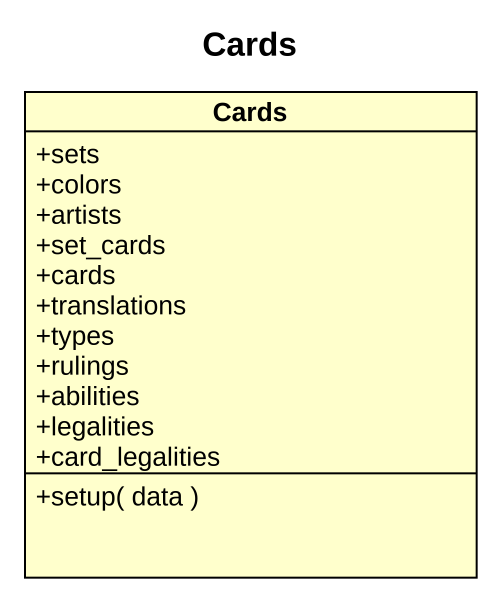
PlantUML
@startuml
title Cards
hide circle
hide empty members
skinparam classAttributeIconSize 0
class Cards {
  +sets
  +colors
  +artists
  +set_cards
  +cards
  +translations
  +types
  +rulings
  +abilities
  +legalities
  +card_legalities
  +setup( data )
}
@enduml
